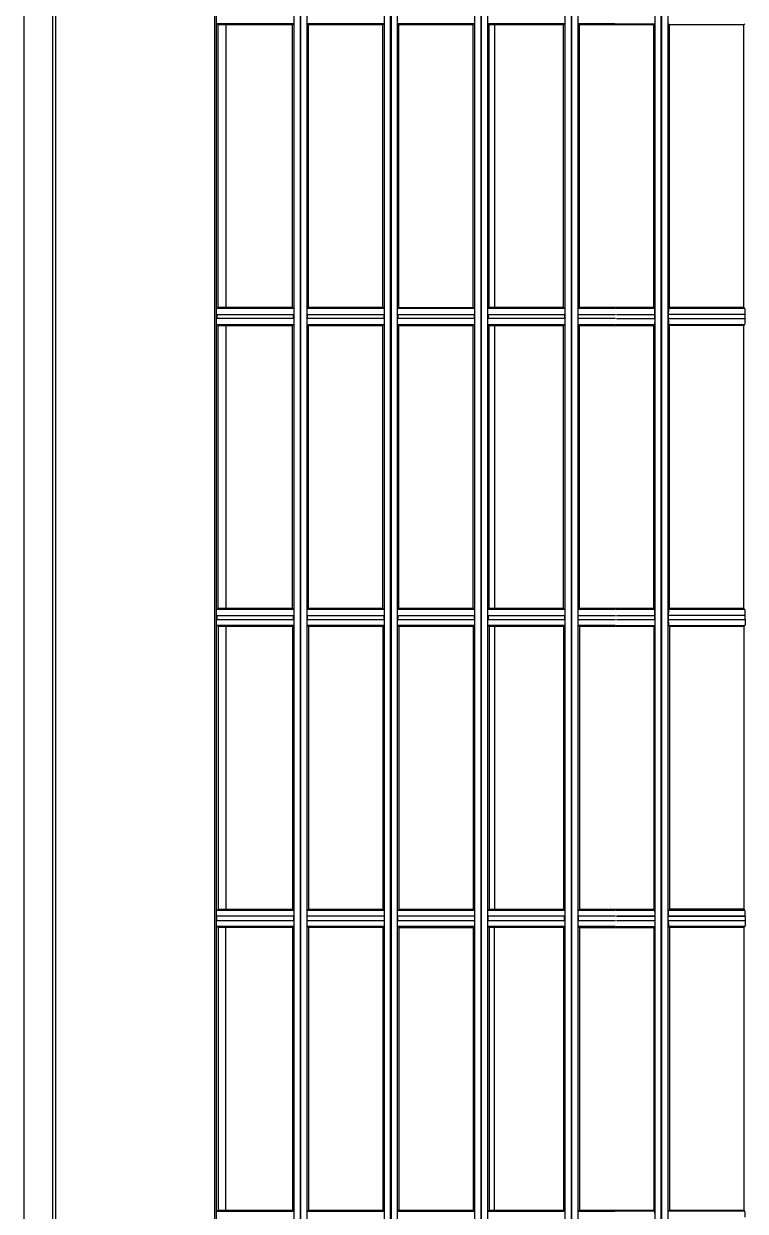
# Model space of a CAD drawing. Header units: centimetres. Extents: x 31 to 22766, y 238 to 3306.
# Drawn here: x 606.54 to 618.53, y 2027.71 to 2047.44 of the extents above; entities that cross this region are included whole.
import ezdxf
from ezdxf.xclip import XClip

# ---------------------------------------------------------------- set-up
doc = ezdxf.new("R2010")
doc.units = ezdxf.units.CM
doc.header["$XCLIPFRAME"] = 0
doc.linetypes.add('HIDDEN', pattern=[0.375, 0.25, -0.125])
doc.layers.add('00_BORDA_SIVA', color=5, linetype='Continuous', lineweight=25)

# ---------------------------------------------------------------- blocks, each defined once
blk = doc.blocks.new('DUVAR PLANI')
at = {"layer": '00_BORDA_SIVA', "color": 251, "linetype": 'HIDDEN', "ltscale": 50}
blk.add_line((34885.638, 6472.619), (34885.638, 6622.619), dxfattribs=at)
blk = doc.blocks.new('fxaq 7.1 kw iç ünite')
at = {"color": 7, "linetype": 'Continuous', "true_color": 0xffffff}
for p, q in [((12691.404, 4111.579), (12597.465, 4111.579)), ((12598.404, 4111.093), (12700.404, 4111.093)), ((12700.404, 4111.05), (12598.404, 4111.05)), ((12685.604, 4108.407), (12603.004, 4108.407)), ((12685.479, 4108.377), (12603.129, 4108.377)), ((12650.088, 4108.362), (12650.104, 4108.346)), ((12650.088, 4108.362), (12650.088, 4107.096)), ((12650.104, 4108.346), (12650.104, 4107.112)), ((12654.804, 4108.346), (12650.104, 4108.346)), ((12654.82, 4108.362), (12654.804, 4108.346)), ((12654.804, 4108.346), (12654.804, 4108.346)), ((12654.804, 4107.113), (12654.804, 4108.346)), ((12654.82, 4107.096), (12654.82, 4108.362)), ((12654.92, 4108.367), (12654.92, 4107.092)), ((12654.92, 4108.367), (12654.989, 4108.367)), ((12654.989, 4107.092), (12654.989, 4108.367)), ((12655.088, 4108.362), (12655.088, 4107.096)), ((12655.088, 4108.362), (12655.105, 4108.346)), ((12655.105, 4108.346), (12655.105, 4108.346)), ((12659.804, 4108.346), (12655.105, 4108.346)), ((12655.105, 4108.346), (12655.105, 4107.113)), ((12659.804, 4108.346), (12659.82, 4108.362)), ((12659.804, 4107.112), (12659.804, 4108.346)), ((12659.82, 4107.096), (12659.82, 4108.362)), ((12659.989, 4108.367), (12659.92, 4108.367)), ((12659.92, 4108.367), (12659.92, 4107.092)), ((12659.989, 4108.367), (12659.989, 4107.092)), ((12660.104, 4108.346), (12660.088, 4108.362)), ((12660.088, 4107.096), (12660.088, 4108.362)), ((12660.104, 4107.112), (12660.104, 4108.346)), ((12660.104, 4108.346), (12664.804, 4108.346)), ((12664.82, 4108.362), (12664.804, 4108.346)), ((12664.804, 4108.346), (12664.804, 4107.113)), ((12664.804, 4108.346), (12664.804, 4108.346)), ((12664.82, 4108.362), (12664.82, 4107.096)), ((12664.989, 4108.367), (12664.92, 4108.367)), ((12664.92, 4107.092), (12664.92, 4108.367)), ((12664.989, 4108.367), (12664.989, 4107.092)), ((12665.088, 4108.362), (12665.105, 4108.346)), ((12665.088, 4107.096), (12665.088, 4108.362)), ((12665.105, 4108.346), (12669.804, 4108.346)), ((12665.105, 4108.346), (12665.105, 4108.346)), ((12665.105, 4107.113), (12665.105, 4108.346)), ((12669.804, 4108.346), (12669.82, 4108.362)), ((12669.804, 4107.112), (12669.804, 4108.346)), ((12669.82, 4107.096), (12669.82, 4108.362)), ((12650.104, 4108.22), (12654.804, 4108.22)), ((12659.804, 4108.22), (12655.105, 4108.22)), ((12664.804, 4108.22), (12660.104, 4108.22)), ((12669.804, 4108.22), (12665.105, 4108.22)), ((12648.471, 4106.974), (12681.088, 4106.974)), ((12648.472, 4107.084), (12681.087, 4107.084)), ((12681.087, 4106.984), (12648.472, 4106.984)), ((12650.104, 4107.112), (12650.088, 4107.096)), ((12654.804, 4107.112), (12650.104, 4107.112)), ((12654.804, 4107.113), (12654.82, 4107.096)), ((12654.804, 4107.112), (12654.804, 4107.113)), ((12654.989, 4107.092), (12654.92, 4107.092)), ((12655.105, 4107.113), (12655.088, 4107.096)), ((12655.105, 4107.112), (12655.105, 4107.113)), ((12659.804, 4107.112), (12655.105, 4107.112)), ((12659.82, 4107.096), (12659.804, 4107.112)), ((12659.92, 4107.092), (12659.989, 4107.092)), ((12660.088, 4107.096), (12660.104, 4107.112)), ((12660.104, 4107.112), (12664.804, 4107.112)), ((12664.804, 4107.112), (12664.804, 4107.113)), ((12664.804, 4107.113), (12664.82, 4107.096)), ((12664.92, 4107.092), (12664.989, 4107.092)), ((12665.105, 4107.113), (12665.088, 4107.096)), ((12665.105, 4107.112), (12665.105, 4107.113)), ((12665.105, 4107.112), (12669.804, 4107.112)), ((12669.82, 4107.096), (12669.804, 4107.112)), ((12681.088, 4106.874), (12648.471, 4106.874)), ((12650.088, 4106.861), (12650.104, 4106.845)), ((12650.088, 4106.861), (12650.088, 4105.592)), ((12650.104, 4106.845), (12650.104, 4105.608)), ((12654.804, 4106.845), (12650.104, 4106.845)), ((12654.82, 4106.861), (12654.804, 4106.845)), ((12654.804, 4105.608), (12654.804, 4106.845)), ((12654.804, 4106.845), (12654.804, 4106.845)), ((12654.82, 4105.592), (12654.82, 4106.861)), ((12654.92, 4106.866), (12654.989, 4106.866)), ((12654.92, 4106.866), (12654.92, 4105.587)), ((12654.989, 4105.587), (12654.989, 4106.866)), ((12655.088, 4106.861), (12655.088, 4105.592)), ((12655.088, 4106.861), (12655.105, 4106.845)), ((12655.105, 4106.845), (12655.105, 4105.608)), ((12659.804, 4106.845), (12655.105, 4106.845)), ((12655.105, 4106.845), (12655.105, 4106.845)), ((12659.804, 4106.845), (12659.82, 4106.861)), ((12659.804, 4105.608), (12659.804, 4106.845)), ((12659.82, 4105.592), (12659.82, 4106.861)), ((12659.92, 4106.866), (12659.92, 4105.587)), ((12659.989, 4106.866), (12659.92, 4106.866)), ((12659.989, 4106.866), (12659.989, 4105.587)), ((12660.088, 4105.592), (12660.088, 4106.861)), ((12660.104, 4106.845), (12660.088, 4106.861)), ((12660.104, 4105.608), (12660.104, 4106.845)), ((12660.104, 4106.845), (12664.804, 4106.845)), ((12664.82, 4106.861), (12664.804, 4106.845)), ((12664.804, 4106.845), (12664.804, 4106.845)), ((12664.804, 4106.845), (12664.804, 4105.608)), ((12664.82, 4106.861), (12664.82, 4105.592)), ((12664.92, 4105.587), (12664.92, 4106.866)), ((12664.989, 4106.866), (12664.92, 4106.866)), ((12664.989, 4106.866), (12664.989, 4105.587)), ((12665.088, 4105.592), (12665.088, 4106.861)), ((12665.088, 4106.861), (12665.105, 4106.845)), ((12665.105, 4106.845), (12665.105, 4106.845)), ((12665.105, 4106.845), (12669.804, 4106.845)), ((12665.105, 4105.608), (12665.105, 4106.845)), ((12669.804, 4106.845), (12669.82, 4106.861)), ((12669.804, 4105.608), (12669.804, 4106.845)), ((12669.82, 4105.592), (12669.82, 4106.861)), ((12603.129, 4105.579), (12685.479, 4105.579)), ((12650.104, 4105.608), (12650.088, 4105.592)), ((12654.804, 4105.608), (12650.104, 4105.608)), ((12654.804, 4105.608), (12654.82, 4105.592)), ((12654.804, 4105.608), (12654.804, 4105.608)), ((12654.989, 4105.587), (12654.92, 4105.587)), ((12655.105, 4105.608), (12655.088, 4105.592)), ((12659.804, 4105.608), (12655.105, 4105.608)), ((12655.105, 4105.608), (12655.105, 4105.608)), ((12659.82, 4105.592), (12659.804, 4105.608)), ((12659.92, 4105.587), (12659.989, 4105.587)), ((12660.088, 4105.592), (12660.104, 4105.608)), ((12660.104, 4105.608), (12664.804, 4105.608)), ((12664.804, 4105.608), (12664.82, 4105.592)), ((12664.804, 4105.608), (12664.804, 4105.608)), ((12664.92, 4105.587), (12664.989, 4105.587)), ((12665.105, 4105.608), (12665.088, 4105.592)), ((12665.105, 4105.608), (12665.105, 4105.608)), ((12665.105, 4105.608), (12669.804, 4105.608)), ((12669.82, 4105.592), (12669.804, 4105.608)), ((12603.004, 4105.479), (12685.604, 4105.479)), ((12685.604, 4105.469), (12603.004, 4105.469)), ((12685.479, 4105.369), (12603.129, 4105.369)), ((12650.088, 4105.356), (12650.104, 4105.34)), ((12650.088, 4105.356), (12650.088, 4104.092)), ((12654.804, 4105.34), (12650.104, 4105.34)), ((12650.104, 4105.34), (12650.104, 4104.108)), ((12654.82, 4105.356), (12654.804, 4105.339)), ((12654.804, 4105.34), (12654.804, 4105.339)), ((12654.804, 4105.339), (12654.804, 4104.108)), ((12654.82, 4104.092), (12654.82, 4105.356)), ((12654.92, 4105.361), (12654.92, 4104.087)), ((12654.92, 4105.361), (12654.989, 4105.361)), ((12654.989, 4104.087), (12654.989, 4105.361)), ((12655.088, 4105.356), (12655.088, 4104.092)), ((12655.088, 4105.356), (12655.105, 4105.339)), ((12659.804, 4105.34), (12655.105, 4105.34)), ((12655.105, 4105.34), (12655.105, 4105.339)), ((12655.105, 4105.339), (12655.105, 4104.108)), ((12659.804, 4105.34), (12659.82, 4105.356)), ((12659.804, 4104.108), (12659.804, 4105.34)), ((12659.82, 4104.092), (12659.82, 4105.356)), ((12659.92, 4105.361), (12659.92, 4104.087)), ((12659.989, 4105.361), (12659.92, 4105.361)), ((12659.989, 4105.361), (12659.989, 4104.087)), ((12660.088, 4104.092), (12660.088, 4105.356)), ((12660.104, 4105.34), (12660.088, 4105.356)), ((12660.104, 4104.108), (12660.104, 4105.34)), ((12660.104, 4105.34), (12664.804, 4105.34)), ((12664.82, 4105.356), (12664.804, 4105.339)), ((12664.804, 4105.34), (12664.804, 4105.339)), ((12664.804, 4105.339), (12664.804, 4104.108)), ((12664.82, 4105.356), (12664.82, 4104.092)), ((12664.92, 4104.087), (12664.92, 4105.361)), ((12664.989, 4105.361), (12664.92, 4105.361)), ((12664.989, 4105.361), (12664.989, 4104.087)), ((12665.088, 4105.356), (12665.105, 4105.339)), ((12665.088, 4104.092), (12665.088, 4105.356)), ((12665.105, 4105.34), (12665.105, 4105.339)), ((12665.105, 4105.34), (12669.804, 4105.34)), ((12665.105, 4105.339), (12665.105, 4104.108)), ((12669.804, 4105.34), (12669.82, 4105.356)), ((12669.804, 4104.108), (12669.804, 4105.34)), ((12669.82, 4104.092), (12669.82, 4105.356)), ((12603.129, 4104.079), (12685.479, 4104.079)), ((12650.104, 4104.108), (12650.088, 4104.092)), ((12654.804, 4104.108), (12650.104, 4104.108)), ((12654.804, 4104.108), (12654.804, 4104.108)), ((12654.804, 4104.108), (12654.82, 4104.092)), ((12654.989, 4104.087), (12654.92, 4104.087)), ((12655.105, 4104.108), (12655.088, 4104.092)), ((12655.105, 4104.108), (12655.105, 4104.108)), ((12659.804, 4104.108), (12655.105, 4104.108)), ((12659.82, 4104.092), (12659.804, 4104.108)), ((12659.92, 4104.087), (12659.989, 4104.087)), ((12660.088, 4104.092), (12660.104, 4104.108)), ((12660.104, 4104.108), (12664.804, 4104.108)), ((12664.804, 4104.108), (12664.804, 4104.108)), ((12664.804, 4104.108), (12664.82, 4104.092)), ((12664.92, 4104.087), (12664.989, 4104.087)), ((12665.105, 4104.108), (12665.088, 4104.092)), ((12665.105, 4104.108), (12669.804, 4104.108)), ((12665.105, 4104.108), (12665.105, 4104.108)), ((12669.82, 4104.092), (12669.804, 4104.108)), ((12685.604, 4103.979), (12603.004, 4103.979)), ((12603.004, 4103.969), (12685.604, 4103.969)), ((12685.479, 4103.869), (12603.129, 4103.869)), ((12650.088, 4103.855), (12650.104, 4103.839)), ((12650.088, 4103.855), (12650.088, 4102.591)), ((12654.804, 4103.839), (12650.104, 4103.839)), ((12650.104, 4103.839), (12650.104, 4102.607)), ((12654.82, 4103.855), (12654.804, 4103.839)), ((12654.804, 4102.607), (12654.804, 4103.839)), ((12654.804, 4103.839), (12654.804, 4103.839)), ((12654.82, 4102.591), (12654.82, 4103.855)), ((12654.92, 4103.86), (12654.92, 4102.586)), ((12654.92, 4103.86), (12654.989, 4103.86)), ((12654.989, 4102.586), (12654.989, 4103.86)), ((12655.088, 4103.855), (12655.105, 4103.839)), ((12655.088, 4103.855), (12655.088, 4102.591)), ((12655.105, 4103.839), (12655.105, 4103.839)), ((12659.804, 4103.839), (12655.105, 4103.839)), ((12655.105, 4103.839), (12655.105, 4102.607)), ((12659.804, 4103.839), (12659.82, 4103.855)), ((12659.804, 4102.607), (12659.804, 4103.839)), ((12659.82, 4102.591), (12659.82, 4103.855)), ((12659.989, 4103.86), (12659.92, 4103.86)), ((12659.92, 4103.86), (12659.92, 4102.586)), ((12659.989, 4103.86), (12659.989, 4102.586)), ((12660.104, 4103.839), (12660.088, 4103.855)), ((12660.088, 4102.591), (12660.088, 4103.855)), ((12660.104, 4102.607), (12660.104, 4103.839)), ((12660.104, 4103.839), (12664.804, 4103.839)), ((12664.82, 4103.855), (12664.804, 4103.839)), ((12664.804, 4103.839), (12664.804, 4103.839)), ((12664.804, 4103.839), (12664.804, 4102.607)), ((12664.82, 4103.855), (12664.82, 4102.591)), ((12664.92, 4102.586), (12664.92, 4103.86)), ((12664.989, 4103.86), (12664.92, 4103.86)), ((12664.989, 4103.86), (12664.989, 4102.586)), ((12665.088, 4102.591), (12665.088, 4103.855)), ((12665.088, 4103.855), (12665.105, 4103.839)), ((12665.105, 4102.607), (12665.105, 4103.839)), ((12665.105, 4103.839), (12669.804, 4103.839)), ((12665.105, 4103.839), (12665.105, 4103.839)), ((12669.804, 4103.839), (12669.82, 4103.855)), ((12669.804, 4102.607), (12669.804, 4103.839)), ((12669.82, 4102.591), (12669.82, 4103.855)), ((12650.104, 4103.753), (12654.804, 4103.753)), ((12659.804, 4103.753), (12655.105, 4103.753)), ((12664.804, 4103.753), (12660.104, 4103.753)), ((12669.804, 4103.753), (12665.105, 4103.753)), ((12650.088, 4102.591), (12650.104, 4102.607)), ((12654.804, 4102.607), (12650.104, 4102.607)), ((12654.804, 4102.607), (12654.804, 4102.607)), ((12654.82, 4102.591), (12654.804, 4102.607)), ((12655.088, 4102.591), (12655.105, 4102.607)), ((12655.105, 4102.607), (12655.105, 4102.607)), ((12659.804, 4102.607), (12655.105, 4102.607)), ((12659.804, 4102.607), (12659.82, 4102.591)), ((12660.104, 4102.607), (12660.088, 4102.591)), ((12660.104, 4102.607), (12664.804, 4102.607)), ((12664.82, 4102.591), (12664.804, 4102.607)), ((12664.804, 4102.607), (12664.804, 4102.607)), ((12665.088, 4102.591), (12665.105, 4102.607)), ((12665.105, 4102.607), (12669.804, 4102.607)), ((12665.105, 4102.607), (12665.105, 4102.607)), ((12669.804, 4102.607), (12669.82, 4102.591)), ((12603.004, 4102.469), (12685.604, 4102.469)), ((12685.504, 4102.479), (12603.104, 4102.479)), ((12603.129, 4102.579), (12685.479, 4102.579)), ((12654.92, 4102.586), (12654.989, 4102.586)), ((12659.989, 4102.586), (12659.92, 4102.586)), ((12664.989, 4102.586), (12664.92, 4102.586)), ((12685.479, 4102.369), (12603.129, 4102.369)), ((12650.088, 4102.357), (12650.088, 4101.743)), ((12650.104, 4102.341), (12650.088, 4102.357)), ((12650.104, 4102.341), (12650.104, 4101.105)), ((12654.804, 4102.341), (12650.104, 4102.341)), ((12654.804, 4102.341), (12654.82, 4102.357)), ((12654.804, 4101.105), (12654.804, 4102.341)), ((12654.804, 4102.341), (12654.804, 4101.747)), ((12654.82, 4101.743), (12654.82, 4102.357)), ((12654.92, 4102.362), (12654.92, 4101.742)), ((12654.989, 4102.362), (12654.92, 4102.362)), ((12654.989, 4101.742), (12654.989, 4102.362)), ((12655.088, 4102.357), (12655.088, 4101.743)), ((12655.104, 4102.341), (12655.088, 4102.357)), ((12655.104, 4101.105), (12655.104, 4102.341)), ((12659.804, 4102.341), (12655.104, 4102.341)), ((12655.105, 4102.341), (12655.105, 4101.747)), ((12659.82, 4102.357), (12659.804, 4102.341)), ((12659.804, 4101.105), (12659.804, 4102.341)), ((12659.82, 4101.743), (12659.82, 4102.357)), ((12659.92, 4102.362), (12659.989, 4102.362)), ((12659.92, 4102.362), (12659.92, 4101.742)), ((12659.989, 4102.362), (12659.989, 4101.742)), ((12660.088, 4101.743), (12660.088, 4102.357)), ((12660.088, 4102.357), (12660.104, 4102.341)), ((12660.104, 4101.105), (12660.104, 4102.341)), ((12660.104, 4102.341), (12664.804, 4102.341)), ((12664.804, 4102.341), (12664.82, 4102.357)), ((12664.804, 4101.105), (12664.804, 4102.341)), ((12664.804, 4102.341), (12664.804, 4101.747)), ((12664.82, 4102.357), (12664.82, 4101.743)), ((12664.92, 4101.742), (12664.92, 4102.362)), ((12664.92, 4102.362), (12664.989, 4102.362)), ((12664.989, 4102.362), (12664.989, 4101.742)), ((12665.104, 4102.341), (12665.088, 4102.357)), ((12665.088, 4101.743), (12665.088, 4102.357)), ((12665.104, 4101.105), (12665.104, 4102.341)), ((12665.104, 4102.341), (12669.804, 4102.341)), ((12665.105, 4102.341), (12665.105, 4101.747)), ((12669.82, 4102.357), (12669.804, 4102.341)), ((12669.804, 4101.105), (12669.804, 4102.341)), ((12669.82, 4101.743), (12669.82, 4102.357)), ((12654.804, 4101.743), (12654.804, 4101.105)), ((12654.92, 4101.724), (12654.92, 4101.084)), ((12655.105, 4101.743), (12655.105, 4101.105)), ((12659.92, 4101.724), (12659.92, 4101.084)), ((12659.989, 4101.724), (12659.989, 4101.084)), ((12660.088, 4101.089), (12660.088, 4101.728)), ((12664.804, 4101.743), (12664.804, 4101.105)), ((12664.989, 4101.724), (12664.989, 4101.084)), ((12665.105, 4101.743), (12665.105, 4101.105)), ((12603.129, 4101.079), (12685.479, 4101.079)), ((12650.104, 4101.105), (12650.088, 4101.089)), ((12654.804, 4101.105), (12650.104, 4101.105)), ((12654.804, 4101.105), (12654.821, 4101.089)), ((12654.822, 4101.088), (12654.821, 4101.089)), ((12654.824, 4101.088), (12654.822, 4101.088)), ((12654.826, 4101.087), (12654.824, 4101.088)), ((12654.83, 4101.087), (12654.826, 4101.087)), ((12654.834, 4101.086), (12654.83, 4101.087)), ((12654.839, 4101.086), (12654.834, 4101.086)), ((12654.845, 4101.086), (12654.839, 4101.086)), ((12654.852, 4101.085), (12654.845, 4101.086)), ((12654.859, 4101.085), (12654.852, 4101.085)), ((12654.867, 4101.085), (12654.859, 4101.085)), ((12654.875, 4101.084), (12654.867, 4101.085)), ((12654.883, 4101.084), (12654.875, 4101.084)), ((12654.892, 4101.084), (12654.883, 4101.084)), ((12654.901, 4101.084), (12654.892, 4101.084)), ((12654.91, 4101.084), (12654.901, 4101.084)), ((12654.92, 4101.084), (12654.91, 4101.084)), ((12654.989, 4101.084), (12654.92, 4101.084)), ((12655.104, 4101.105), (12655.088, 4101.089)), ((12659.804, 4101.105), (12655.104, 4101.105)), ((12659.821, 4101.089), (12659.804, 4101.105)), ((12659.822, 4101.088), (12659.821, 4101.089)), ((12659.824, 4101.088), (12659.822, 4101.088)), ((12659.826, 4101.087), (12659.824, 4101.088)), ((12659.83, 4101.087), (12659.826, 4101.087)), ((12659.834, 4101.086), (12659.83, 4101.087)), ((12659.839, 4101.086), (12659.834, 4101.086)), ((12659.845, 4101.086), (12659.839, 4101.086)), ((12659.852, 4101.085), (12659.845, 4101.086)), ((12659.859, 4101.085), (12659.852, 4101.085)), ((12659.867, 4101.085), (12659.859, 4101.085)), ((12659.875, 4101.084), (12659.867, 4101.085)), ((12659.883, 4101.084), (12659.875, 4101.084)), ((12659.892, 4101.084), (12659.883, 4101.084)), ((12659.901, 4101.084), (12659.892, 4101.084)), ((12659.91, 4101.084), (12659.901, 4101.084)), ((12659.92, 4101.084), (12659.91, 4101.084)), ((12659.92, 4101.084), (12659.989, 4101.084)), ((12659.989, 4101.084), (12659.999, 4101.084)), ((12659.999, 4101.084), (12660.008, 4101.084)), ((12660.008, 4101.084), (12660.017, 4101.084)), ((12660.017, 4101.084), (12660.026, 4101.084)), ((12660.026, 4101.084), (12660.034, 4101.084)), ((12660.034, 4101.084), (12660.042, 4101.085)), ((12660.042, 4101.085), (12660.05, 4101.085)), ((12660.05, 4101.085), (12660.057, 4101.085)), ((12660.057, 4101.085), (12660.064, 4101.086)), ((12660.064, 4101.086), (12660.07, 4101.086)), ((12660.07, 4101.086), (12660.075, 4101.086)), ((12660.075, 4101.086), (12660.079, 4101.087)), ((12660.079, 4101.087), (12660.083, 4101.087)), ((12660.083, 4101.087), (12660.085, 4101.088)), ((12660.085, 4101.088), (12660.087, 4101.088)), ((12660.087, 4101.088), (12660.088, 4101.089)), ((12660.088, 4101.089), (12660.104, 4101.105)), ((12660.104, 4101.105), (12664.804, 4101.105)), ((12664.804, 4101.105), (12664.821, 4101.089)), ((12664.92, 4101.084), (12664.989, 4101.084)), ((12664.989, 4101.084), (12664.999, 4101.084)), ((12664.999, 4101.084), (12665.008, 4101.084)), ((12665.008, 4101.084), (12665.017, 4101.084)), ((12665.017, 4101.084), (12665.026, 4101.084)), ((12665.026, 4101.084), (12665.034, 4101.084)), ((12665.034, 4101.084), (12665.042, 4101.085)), ((12665.042, 4101.085), (12665.05, 4101.085)), ((12665.05, 4101.085), (12665.057, 4101.085)), ((12665.057, 4101.085), (12665.064, 4101.086)), ((12665.064, 4101.086), (12665.07, 4101.086)), ((12665.07, 4101.086), (12665.075, 4101.086)), ((12665.075, 4101.086), (12665.079, 4101.087)), ((12665.079, 4101.087), (12665.083, 4101.087)), ((12665.083, 4101.087), (12665.085, 4101.088)), ((12665.085, 4101.088), (12665.087, 4101.088)), ((12665.087, 4101.088), (12665.088, 4101.089)), ((12665.104, 4101.105), (12665.088, 4101.089)), ((12665.104, 4101.105), (12669.804, 4101.105)), ((12669.821, 4101.089), (12669.804, 4101.105)), ((12669.822, 4101.088), (12669.821, 4101.089)), ((12603.004, 4100.979), (12685.604, 4100.979)), ((12603.004, 4100.969), (12685.604, 4100.969)), ((12685.479, 4100.869), (12603.129, 4100.869)), ((12650.087, 4100.858), (12650.088, 4100.858)), ((12650.088, 4100.858), (12650.104, 4100.841)), ((12654.804, 4100.841), (12650.104, 4100.841)), ((12650.104, 4100.841), (12650.104, 4099.605)), ((12654.821, 4100.858), (12654.804, 4100.841)), ((12654.804, 4100.841), (12654.804, 4100.841)), ((12654.804, 4099.605), (12654.804, 4100.841)), ((12654.821, 4100.721), (12654.821, 4100.858)), ((12654.92, 4100.863), (12654.989, 4100.863)), ((12654.989, 4100.863), (12654.999, 4100.863)), ((12654.999, 4100.863), (12655.008, 4100.863)), ((12655.008, 4100.863), (12655.017, 4100.862)), ((12655.017, 4100.862), (12655.026, 4100.862)), ((12655.026, 4100.862), (12655.034, 4100.862)), ((12655.034, 4100.862), (12655.042, 4100.862)), ((12655.042, 4100.862), (12655.05, 4100.862)), ((12655.05, 4100.862), (12655.058, 4100.861)), ((12655.058, 4100.861), (12655.064, 4100.861)), ((12655.064, 4100.861), (12655.07, 4100.86)), ((12655.07, 4100.86), (12655.075, 4100.86)), ((12655.075, 4100.86), (12655.079, 4100.86)), ((12655.079, 4100.86), (12655.083, 4100.859)), ((12655.083, 4100.859), (12655.085, 4100.859)), ((12655.085, 4100.859), (12655.087, 4100.858)), ((12655.087, 4100.858), (12655.088, 4100.858)), ((12655.088, 4100.858), (12655.088, 4100.721)), ((12655.088, 4100.858), (12655.105, 4100.841)), ((12655.105, 4099.605), (12655.105, 4100.841)), ((12659.804, 4100.841), (12655.105, 4100.841)), ((12655.105, 4100.841), (12655.105, 4100.841)), ((12659.804, 4100.841), (12659.821, 4100.858)), ((12659.804, 4099.605), (12659.804, 4100.841)), ((12659.989, 4100.863), (12659.92, 4100.863)), ((12660.104, 4100.841), (12660.088, 4100.858)), ((12660.104, 4099.605), (12660.104, 4100.841)), ((12660.104, 4100.841), (12664.804, 4100.841)), ((12664.821, 4100.858), (12664.804, 4100.841)), ((12664.804, 4099.605), (12664.804, 4100.841)), ((12664.804, 4100.841), (12664.804, 4100.841)), ((12664.822, 4100.858), (12664.821, 4100.858)), ((12664.821, 4100.858), (12664.821, 4100.721)), ((12664.824, 4100.859), (12664.822, 4100.858)), ((12664.826, 4100.859), (12664.824, 4100.859)), ((12664.83, 4100.86), (12664.826, 4100.859)), ((12664.834, 4100.86), (12664.83, 4100.86)), ((12664.839, 4100.86), (12664.834, 4100.86)), ((12664.845, 4100.861), (12664.839, 4100.86)), ((12664.851, 4100.861), (12664.845, 4100.861)), ((12664.859, 4100.862), (12664.851, 4100.861)), ((12664.866, 4100.862), (12664.859, 4100.862)), ((12664.875, 4100.862), (12664.866, 4100.862)), ((12664.883, 4100.862), (12664.875, 4100.862)), ((12664.892, 4100.862), (12664.883, 4100.862)), ((12664.901, 4100.863), (12664.892, 4100.862)), ((12664.91, 4100.863), (12664.901, 4100.863)), ((12664.92, 4100.863), (12664.91, 4100.863)), ((12664.989, 4100.863), (12664.92, 4100.863)), ((12665.088, 4100.858), (12665.105, 4100.841)), ((12665.088, 4100.721), (12665.088, 4100.858)), ((12665.105, 4099.605), (12665.105, 4100.841)), ((12665.105, 4100.841), (12665.105, 4100.841)), ((12665.105, 4100.841), (12669.804, 4100.841)), ((12669.804, 4100.841), (12669.821, 4100.858)), ((12669.804, 4099.605), (12669.804, 4100.841)), ((12654.821, 4100.591), (12654.821, 4100.721)), ((12655.088, 4100.721), (12655.088, 4100.591)), ((12664.821, 4100.721), (12664.821, 4100.591)), ((12665.088, 4100.591), (12665.088, 4100.721)), ((12654.821, 4100.465), (12654.821, 4100.591)), ((12654.821, 4100.343), (12654.821, 4100.465)), ((12655.088, 4100.591), (12655.088, 4100.465)), ((12655.088, 4100.465), (12655.088, 4100.343)), ((12664.821, 4100.591), (12664.821, 4100.465)), ((12664.821, 4100.465), (12664.821, 4100.343)), ((12665.088, 4100.465), (12665.088, 4100.591)), ((12665.088, 4100.343), (12665.088, 4100.465)), ((12654.821, 4100.222), (12654.821, 4100.343)), ((12655.088, 4100.343), (12655.088, 4100.222)), ((12664.821, 4100.343), (12664.821, 4100.222)), ((12665.088, 4100.222), (12665.088, 4100.343)), ((12654.821, 4100.101), (12654.821, 4100.222)), ((12654.821, 4099.979), (12654.821, 4100.101)), ((12655.088, 4100.222), (12655.088, 4100.101)), ((12655.088, 4100.101), (12655.088, 4099.979)), ((12664.821, 4100.222), (12664.821, 4100.101)), ((12664.821, 4100.101), (12664.821, 4099.979)), ((12665.088, 4100.101), (12665.088, 4100.222)), ((12665.088, 4099.979), (12665.088, 4100.101)), ((12654.821, 4099.854), (12654.821, 4099.979)), ((12654.821, 4099.725), (12654.821, 4099.854)), ((12655.088, 4099.979), (12655.088, 4099.854)), ((12655.088, 4099.854), (12655.088, 4099.725)), ((12664.821, 4099.979), (12664.821, 4099.854)), ((12664.821, 4099.854), (12664.821, 4099.725)), ((12665.088, 4099.854), (12665.088, 4099.979)), ((12665.088, 4099.725), (12665.088, 4099.854)), ((12654.821, 4099.589), (12654.821, 4099.725)), ((12655.088, 4099.725), (12655.088, 4099.589)), ((12664.821, 4099.725), (12664.821, 4099.589)), ((12665.088, 4099.589), (12665.088, 4099.725)), ((12650.104, 4099.605), (12650.088, 4099.589)), ((12654.804, 4099.605), (12650.104, 4099.605)), ((12654.804, 4099.605), (12654.804, 4099.605)), ((12654.804, 4099.605), (12654.821, 4099.589)), ((12654.822, 4099.588), (12654.821, 4099.589)), ((12654.824, 4099.588), (12654.822, 4099.588)), ((12654.826, 4099.588), (12654.824, 4099.588)), ((12654.83, 4099.587), (12654.826, 4099.588)), ((12654.834, 4099.587), (12654.83, 4099.587)), ((12654.839, 4099.586), (12654.834, 4099.587)), ((12654.845, 4099.586), (12654.839, 4099.586)), ((12654.852, 4099.585), (12654.845, 4099.586)), ((12654.859, 4099.585), (12654.852, 4099.585)), ((12654.867, 4099.585), (12654.859, 4099.585)), ((12654.875, 4099.585), (12654.867, 4099.585)), ((12654.884, 4099.584), (12654.875, 4099.585)), ((12654.892, 4099.584), (12654.884, 4099.584)), ((12654.901, 4099.584), (12654.892, 4099.584)), ((12654.911, 4099.584), (12654.901, 4099.584)), ((12654.921, 4099.584), (12654.911, 4099.584)), ((12654.988, 4099.584), (12654.921, 4099.584)), ((12655.105, 4099.605), (12655.088, 4099.589)), ((12659.804, 4099.605), (12655.105, 4099.605)), ((12655.105, 4099.605), (12655.105, 4099.605)), ((12659.821, 4099.589), (12659.804, 4099.605)), ((12659.822, 4099.588), (12659.821, 4099.589)), ((12659.824, 4099.588), (12659.822, 4099.588)), ((12659.826, 4099.588), (12659.824, 4099.588)), ((12659.83, 4099.587), (12659.826, 4099.588)), ((12659.834, 4099.587), (12659.83, 4099.587)), ((12659.839, 4099.586), (12659.834, 4099.587)), ((12659.845, 4099.586), (12659.839, 4099.586)), ((12659.852, 4099.585), (12659.845, 4099.586)), ((12659.859, 4099.585), (12659.852, 4099.585)), ((12659.867, 4099.585), (12659.859, 4099.585)), ((12659.875, 4099.585), (12659.867, 4099.585)), ((12659.884, 4099.584), (12659.875, 4099.585)), ((12659.892, 4099.584), (12659.884, 4099.584)), ((12659.901, 4099.584), (12659.892, 4099.584)), ((12659.911, 4099.584), (12659.901, 4099.584)), ((12659.921, 4099.584), (12659.911, 4099.584)), ((12659.921, 4099.584), (12659.988, 4099.584)), ((12659.988, 4099.584), (12659.998, 4099.584)), ((12659.998, 4099.584), (12660.008, 4099.584)), ((12660.008, 4099.584), (12660.017, 4099.584)), ((12660.017, 4099.584), (12660.025, 4099.584)), ((12660.025, 4099.584), (12660.034, 4099.585)), ((12660.034, 4099.585), (12660.042, 4099.585)), ((12660.042, 4099.585), (12660.05, 4099.585)), ((12660.05, 4099.585), (12660.057, 4099.585)), ((12660.057, 4099.585), (12660.064, 4099.586)), ((12660.064, 4099.586), (12660.07, 4099.586)), ((12660.07, 4099.586), (12660.075, 4099.587)), ((12660.075, 4099.587), (12660.079, 4099.587)), ((12660.079, 4099.587), (12660.083, 4099.588)), ((12660.083, 4099.588), (12660.085, 4099.588)), ((12660.085, 4099.588), (12660.087, 4099.588)), ((12660.087, 4099.588), (12660.088, 4099.589)), ((12660.088, 4099.589), (12660.104, 4099.605)), ((12660.104, 4099.605), (12664.804, 4099.605)), ((12664.804, 4099.605), (12664.821, 4099.589)), ((12664.804, 4099.605), (12664.804, 4099.605)), ((12664.921, 4099.584), (12664.988, 4099.584)), ((12664.988, 4099.584), (12664.998, 4099.584)), ((12664.998, 4099.584), (12665.008, 4099.584)), ((12665.008, 4099.584), (12665.017, 4099.584)), ((12665.017, 4099.584), (12665.025, 4099.584)), ((12665.025, 4099.584), (12665.034, 4099.585)), ((12665.034, 4099.585), (12665.042, 4099.585)), ((12665.042, 4099.585), (12665.05, 4099.585)), ((12665.05, 4099.585), (12665.057, 4099.585)), ((12665.057, 4099.585), (12665.064, 4099.586)), ((12665.064, 4099.586), (12665.07, 4099.586)), ((12665.07, 4099.586), (12665.075, 4099.587)), ((12665.075, 4099.587), (12665.079, 4099.587)), ((12665.079, 4099.587), (12665.083, 4099.588)), ((12665.083, 4099.588), (12665.085, 4099.588)), ((12665.085, 4099.588), (12665.087, 4099.588)), ((12665.087, 4099.588), (12665.088, 4099.589)), ((12665.105, 4099.605), (12665.088, 4099.589)), ((12665.105, 4099.605), (12669.804, 4099.605)), ((12665.105, 4099.605), (12665.105, 4099.605)), ((12669.821, 4099.589), (12669.804, 4099.605))]:
    blk.add_line(p, q, dxfattribs=at)
for centre, radius, start, end in [((-26939.515, 4103.977), 39589.604, 359.99582, 359.996746), ((52245.216, 4103.977), 39590.396, 180.003254, 180.00418), ((52245.216, 4103.977), 39590.395, 180.003254, 180.00418), ((-26422.49, 4103.892), 39077.478, 359.995882, 359.996822), ((-26422.49, 4103.892), 39077.479, 359.995882, 359.996822), ((-26934.538, 4103.977), 39589.626, 359.99582, 359.996746), ((-26934.537, 4103.977), 39589.626, 359.99582, 359.996746), ((52250.268, 4103.977), 39590.448, 180.003254, 180.00418), ((52254.437, 4103.977), 39589.617, 180.003254, 180.00418), ((51742.39, 4103.892), 39077.47, 180.003178, 180.004118), ((-26925.273, 4103.977), 39590.361, 359.99582, 359.996746), ((52260.268, 4103.977), 39590.448, 180.003254, 180.00418), ((12650.003, 4101.798), 0.715, 268.8355, 276.8584), ((12655.003, 4101.798), 0.715, 268.8355, 276.8584), ((12664.906, 4101.798), 0.715, 263.1416, 271.1645), ((-22966.995, 4103.775), 35617.083, 359.993266, 359.995307), ((12654.906, 4100.15), 0.713, 88.8617, 96.9066), ((49450.291, 4103.835), 36795.37, 180.004629, 180.00662), ((49450.291, 4103.835), 36795.37, 180.004629, 180.00662), ((-31644.432, 4104.572), 44299.42, 359.993549, 359.995203), ((-31644.432, 4104.572), 44299.421, 359.993549, 359.995203), ((12659.906, 4100.15), 0.713, 88.8617, 96.9066), ((48407.911, 4103.788), 35748.091, 180.004697, 180.006731), ((49455.313, 4103.835), 36795.393, 180.004629, 180.00662), ((-24135.396, 4103.835), 36795.385, 359.99338, 359.995371), ((12660.003, 4100.15), 0.713, 83.0934, 91.1383), ((-23087.995, 4103.788), 35748.084, 359.993269, 359.995303), ((56964.365, 4104.572), 44299.445, 180.004797, 180.006451), ((-24130.384, 4103.835), 36795.372, 359.99338, 359.995371), ((12665.003, 4100.15), 0.713, 83.0934, 91.1383), ((12650.003, 4100.298), 0.714, 268.8488, 276.8731), ((12655.003, 4100.298), 0.714, 268.8488, 276.8731), ((12664.906, 4100.298), 0.714, 263.1269, 271.1512)]:
    blk.add_arc(centre, radius, start, end, dxfattribs=at)
blk = doc.blocks.new('G$CCD2FF134')
at = {"rotation": 90}
blk.add_blockref('fxaq 7.1 kw iç ünite', (1011.093, -12894.404), dxfattribs=at)

msp = doc.modelspace()

# ---------------------------------------------------------------- block references
ref = msp.add_blockref('G$CCD2FF134', (3707.025, 2272.025))
XClip(ref).set_block_clipping_path([(-3470.0000000001, -1889.9999999982), (349.9999999999, 300.0000000019)])
msp.add_blockref('DUVAR PLANI', (-34278.613, -4520.594))

doc.saveas('drawing.dxf')
